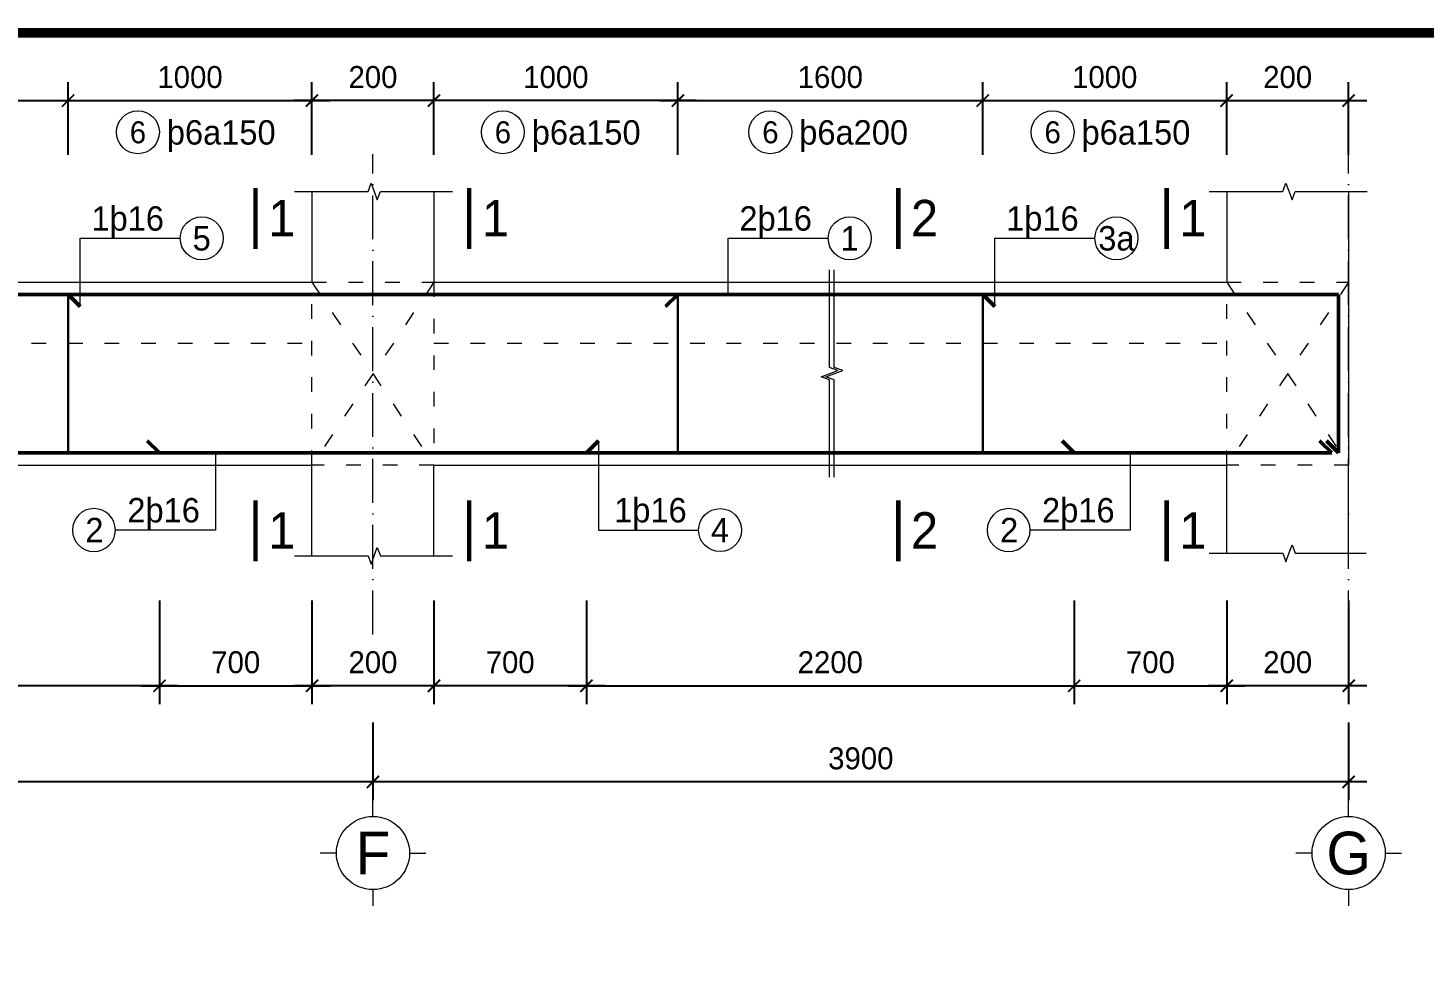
# Model space of a CAD drawing. Header units: inches. Extents: x 566748 to 757280, y 592180 to 740680.
# Drawn here: x 633052 to 644499, y 672559 to 680358 of the extents above; entities that cross this region are included whole.
import ezdxf
from ezdxf.enums import TextEntityAlignment as Align

# ---------------------------------------------------------------- set-up
doc = ezdxf.new("R2010")
doc.units = ezdxf.units.IN
doc.header["$MEASUREMENT"] = 0
doc.linetypes.add('ACAD_ISO03W100', pattern=[30, 12, -18])
doc.linetypes.add('ACAD_ISO10W100', pattern=[18, 12, -3, 0, -3])
doc.layers.add('LAYER7', color=7, linetype='Continuous')
doc.layers.add('TEXT', color=4, linetype='Continuous')
for name, color, linetype, lineweight in [('NET CB', 2, 'Continuous', 20), ('NET GHI CHU', 7, 'Continuous', 13), ('NET KICH THUOC', 9, 'Continuous', 13), ('NET THEP DAI', 3, 'Continuous', 30), ('NET THEP DOC', 1, 'Continuous', 50), ('NET TRUC', 8, 'ACAD_ISO10W100', 9)]:
    doc.layers.add(name, color=color, linetype=linetype, lineweight=lineweight)
doc.styles.add('A2', font='Fonts5.ttf', dxfattribs={"height": 600})
doc.styles.add('HELVE-KT', font='VHELVEN0.TTF')
doc.styles.add('ISO', font='Fonts5.ttf')
doc.styles.add('NHIEN', font='Fonts5.ttf', dxfattribs={"height": 0.2})
doc.styles.add('TEXT', font='Fonts5.ttf')
doc.styles.add('VNIHELVE', font='Fonts5.ttf', dxfattribs={"height": 180})
doc.dimstyles.new('M 1-20', dxfattribs={"dimscale": 100, "dimtxt": 2, "dimasz": 1, "dimexe": 1.5, "dimexo": 3, "dimgap": 1, "dimtad": 1, "dimdec": 0, "dimlfac": 0.2, "dimtxsty": 'VNIHELVE', "dimblk": 'ARCHTICK', "dimcen": 2.5, "dimdle": 1.5, "dimclrd": 256, "dimclre": 256, "dimclrt": 256, "dimadec": 0, "dimazin": 0, "dimtfac": 1, "dimtdec": 0, "dimtix": 1, "dimtmove": 0, "dimatfit": 3, "dimldrblk": 'ARCHTICK', "dimfxl": 7, "dimfxlon": 1, "dimarcsym": 1})

# ---------------------------------------------------------------- blocks, each defined once
blk = doc.blocks.new('_ArchTick')
at = {"color": 0, "linetype": 'ByBlock', "const_width": 0.15}
blk.add_lwpolyline([(-0.5, -0.5), (0.5, 0.5)], dxfattribs=at)
blk = doc.blocks.new('*D327')
at = {"layer": 'Defpoints', "color": 0}
for p in [(628381, 674964), (635881, 674964), (628381, 674176)]:
    blk.add_point(p, dxfattribs=at)
at = {"layer": 'NET KICH THUOC', "lineweight": -2}
for p, q in [((628381, 674664), (628381, 674026)), ((635881, 674664), (635881, 674026)), ((636031, 674176), (628231, 674176))]:
    blk.add_line(p, q, dxfattribs=at)
at = {"layer": 'NET KICH THUOC', "lineweight": -2, "xscale": 100, "yscale": 100, "zscale": 100, "rotation": 180}
blk.add_blockref('_ArchTick', (628381, 674176), dxfattribs=at)
at = {"layer": 'NET KICH THUOC', "lineweight": -2, "xscale": 100, "yscale": 100, "zscale": 100}
blk.add_blockref('_ArchTick', (635881, 674176), dxfattribs=at)
at = {"layer": 'NET KICH THUOC', "insert": (632131, 674368), "char_height": 180, "attachment_point": 5, "style": 'VNIHELVE'}
blk.add_mtext('3x3800', dxfattribs=at)
blk = doc.blocks.new('*D328')
at = {"layer": 'Defpoints', "color": 0}
for p in [(642881, 676050), (643881, 676050), (642881, 674964)]:
    blk.add_point(p, dxfattribs=at)
at = {"layer": 'NET KICH THUOC', "lineweight": -2}
for p, q in [((642881, 675664), (642881, 674814)), ((643881, 675664), (643881, 674814)), ((644031, 674964), (642731, 674964))]:
    blk.add_line(p, q, dxfattribs=at)
at = {"layer": 'NET KICH THUOC', "lineweight": -2, "xscale": 100, "yscale": 100, "zscale": 100, "rotation": 180}
blk.add_blockref('_ArchTick', (642881, 674964), dxfattribs=at)
at = {"layer": 'NET KICH THUOC', "lineweight": -2, "xscale": 100, "yscale": 100, "zscale": 100}
blk.add_blockref('_ArchTick', (643881, 674964), dxfattribs=at)
at = {"layer": 'NET KICH THUOC', "insert": (643381, 675156), "char_height": 180, "attachment_point": 5, "style": 'VNIHELVE'}
blk.add_mtext('200', dxfattribs=at)
blk = doc.blocks.new('TRUC')
at = {"layer": 'NET GHI CHU'}
for p, q in [((-228.0773, -72.5415), (-228.0773, -72.4415)), ((-228.3023, -72.7665), (-228.4023, -72.7665)), ((-227.8523, -72.7665), (-227.7523, -72.7665)), ((-228.0773, -72.9915), (-228.0773, -73.0915))]:
    blk.add_line(p, q, dxfattribs=at)
blk.add_circle((-228.0773, -72.7665), 0.225, dxfattribs=at)
at = {"layer": 'NET GHI CHU', "style": 'HELVE-KT'}
blk.add_attdef('A', text='', height=0.3, dxfattribs=at).set_placement((-228.0773, -72.7665), align=Align.MIDDLE_CENTER)
blk = doc.blocks.new('*D329')
at = {"layer": 'Defpoints', "color": 0}
for p in [(643881, 679762), (642881, 679017), (643881, 679017)]:
    blk.add_point(p, dxfattribs=at)
at = {"layer": 'NET KICH THUOC', "lineweight": -2}
for p, q in [((642881, 679317), (642881, 679912)), ((643881, 679317), (643881, 679912)), ((642731, 679762), (644031, 679762))]:
    blk.add_line(p, q, dxfattribs=at)
at = {"layer": 'NET KICH THUOC', "lineweight": -2, "xscale": 100, "yscale": 100, "zscale": 100, "rotation": 180}
blk.add_blockref('_ArchTick', (642881, 679762), dxfattribs=at)
at = {"layer": 'NET KICH THUOC', "lineweight": -2, "xscale": 100, "yscale": 100, "zscale": 100}
blk.add_blockref('_ArchTick', (643881, 679762), dxfattribs=at)
at = {"layer": 'NET KICH THUOC', "insert": (643381, 679954), "char_height": 180, "attachment_point": 5, "style": 'VNIHELVE'}
blk.add_mtext('200', dxfattribs=at)
blk = doc.blocks.new('*D331')
at = {"layer": 'Defpoints', "color": 0}
for p in [(635381, 676029), (636381, 676029), (635381, 674964)]:
    blk.add_point(p, dxfattribs=at)
at = {"layer": 'NET KICH THUOC', "lineweight": -2}
for p, q in [((635381, 675664), (635381, 674814)), ((636381, 675664), (636381, 674814)), ((636531, 674964), (635231, 674964))]:
    blk.add_line(p, q, dxfattribs=at)
at = {"layer": 'NET KICH THUOC', "lineweight": -2, "xscale": 100, "yscale": 100, "zscale": 100, "rotation": 180}
blk.add_blockref('_ArchTick', (635381, 674964), dxfattribs=at)
at = {"layer": 'NET KICH THUOC', "lineweight": -2, "xscale": 100, "yscale": 100, "zscale": 100}
blk.add_blockref('_ArchTick', (636381, 674964), dxfattribs=at)
at = {"layer": 'NET KICH THUOC', "insert": (635881, 675156), "char_height": 180, "attachment_point": 5, "style": 'VNIHELVE'}
blk.add_mtext('200', dxfattribs=at)
blk = doc.blocks.new('*D332')
at = {"layer": 'Defpoints', "color": 0}
for p in [(635381, 679762), (635381, 679017), (636381, 679017)]:
    blk.add_point(p, dxfattribs=at)
at = {"layer": 'NET KICH THUOC', "lineweight": -2}
for p, q in [((635381, 679317), (635381, 679912)), ((636381, 679317), (636381, 679912)), ((636531, 679762), (635231, 679762))]:
    blk.add_line(p, q, dxfattribs=at)
at = {"layer": 'NET KICH THUOC', "lineweight": -2, "xscale": 100, "yscale": 100, "zscale": 100, "rotation": 180}
blk.add_blockref('_ArchTick', (635381, 679762), dxfattribs=at)
at = {"layer": 'NET KICH THUOC', "lineweight": -2, "xscale": 100, "yscale": 100, "zscale": 100}
blk.add_blockref('_ArchTick', (636381, 679762), dxfattribs=at)
at = {"layer": 'NET KICH THUOC', "insert": (635881, 679954), "char_height": 180, "attachment_point": 5, "style": 'VNIHELVE'}
blk.add_mtext('200', dxfattribs=at)
blk = doc.blocks.new('*D333')
at = {"layer": 'Defpoints', "color": 0}
for p in [(635881, 674964), (643881, 674964), (635881, 674176)]:
    blk.add_point(p, dxfattribs=at)
at = {"layer": 'NET KICH THUOC', "lineweight": -2}
for p, q in [((635881, 674664), (635881, 674026)), ((643881, 674664), (643881, 674026)), ((644031, 674176), (635731, 674176))]:
    blk.add_line(p, q, dxfattribs=at)
at = {"layer": 'NET KICH THUOC', "lineweight": -2, "xscale": 100, "yscale": 100, "zscale": 100, "rotation": 180}
blk.add_blockref('_ArchTick', (635881, 674176), dxfattribs=at)
at = {"layer": 'NET KICH THUOC', "lineweight": -2, "xscale": 100, "yscale": 100, "zscale": 100}
blk.add_blockref('_ArchTick', (643881, 674176), dxfattribs=at)
at = {"layer": 'NET KICH THUOC', "insert": (639881, 674368), "char_height": 180, "attachment_point": 5, "style": 'VNIHELVE'}
blk.add_mtext('3900', dxfattribs=at)
blk = doc.blocks.new('DS THEP')
blk.add_circle((220, 0), 220)
at = {"style": 'A2'}
blk.add_attdef('ENTER', text='', height=250, dxfattribs=at).set_placement((220, 0), align=Align.MIDDLE_CENTER)
blk = doc.blocks.new('*D335')
at = {"layer": 'Defpoints', "color": 0}
for p in [(636381, 679762), (636381, 679017), (638381, 679017)]:
    blk.add_point(p, dxfattribs=at)
at = {"layer": 'NET KICH THUOC', "lineweight": -2}
for p, q in [((636381, 679317), (636381, 679912)), ((638381, 679317), (638381, 679912)), ((638531, 679762), (636231, 679762))]:
    blk.add_line(p, q, dxfattribs=at)
at = {"layer": 'NET KICH THUOC', "lineweight": -2, "xscale": 100, "yscale": 100, "zscale": 100, "rotation": 180}
blk.add_blockref('_ArchTick', (636381, 679762), dxfattribs=at)
at = {"layer": 'NET KICH THUOC', "lineweight": -2, "xscale": 100, "yscale": 100, "zscale": 100}
blk.add_blockref('_ArchTick', (638381, 679762), dxfattribs=at)
at = {"layer": 'NET KICH THUOC', "insert": (637381, 679954), "char_height": 180, "attachment_point": 5, "style": 'VNIHELVE'}
blk.add_mtext('1000', dxfattribs=at)
blk = doc.blocks.new('*D336')
at = {"layer": 'Defpoints', "color": 0}
for p in [(642881, 679762), (640881, 679017), (642881, 679017)]:
    blk.add_point(p, dxfattribs=at)
at = {"layer": 'NET KICH THUOC', "lineweight": -2}
for p, q in [((640881, 679317), (640881, 679912)), ((642881, 679317), (642881, 679912)), ((640731, 679762), (643031, 679762))]:
    blk.add_line(p, q, dxfattribs=at)
at = {"layer": 'NET KICH THUOC', "lineweight": -2, "xscale": 100, "yscale": 100, "zscale": 100, "rotation": 180}
blk.add_blockref('_ArchTick', (640881, 679762), dxfattribs=at)
at = {"layer": 'NET KICH THUOC', "lineweight": -2, "xscale": 100, "yscale": 100, "zscale": 100}
blk.add_blockref('_ArchTick', (642881, 679762), dxfattribs=at)
at = {"layer": 'NET KICH THUOC', "insert": (641881, 679954), "char_height": 180, "attachment_point": 5, "style": 'VNIHELVE'}
blk.add_mtext('1000', dxfattribs=at)
blk = doc.blocks.new('*D337')
at = {"layer": 'Defpoints', "color": 0}
for p in [(640881, 679762), (638381, 679017), (640881, 679017)]:
    blk.add_point(p, dxfattribs=at)
at = {"layer": 'NET KICH THUOC', "lineweight": -2}
for p, q in [((638381, 679317), (638381, 679912)), ((640881, 679317), (640881, 679912)), ((638231, 679762), (641031, 679762))]:
    blk.add_line(p, q, dxfattribs=at)
at = {"layer": 'NET KICH THUOC', "lineweight": -2, "xscale": 100, "yscale": 100, "zscale": 100, "rotation": 180}
blk.add_blockref('_ArchTick', (638381, 679762), dxfattribs=at)
at = {"layer": 'NET KICH THUOC', "lineweight": -2, "xscale": 100, "yscale": 100, "zscale": 100}
blk.add_blockref('_ArchTick', (640881, 679762), dxfattribs=at)
at = {"layer": 'NET KICH THUOC', "insert": (639631, 679954), "char_height": 180, "attachment_point": 5, "style": 'VNIHELVE'}
blk.add_mtext('1600', dxfattribs=at)
blk = doc.blocks.new('*D339')
at = {"layer": 'Defpoints', "color": 0}
for p in [(635381, 679762), (633381, 679017), (635381, 679017)]:
    blk.add_point(p, dxfattribs=at)
at = {"layer": 'NET KICH THUOC', "lineweight": -2}
for p, q in [((633381, 679317), (633381, 679912)), ((635381, 679317), (635381, 679912)), ((633231, 679762), (635531, 679762))]:
    blk.add_line(p, q, dxfattribs=at)
at = {"layer": 'NET KICH THUOC', "lineweight": -2, "xscale": 100, "yscale": 100, "zscale": 100, "rotation": 180}
blk.add_blockref('_ArchTick', (633381, 679762), dxfattribs=at)
at = {"layer": 'NET KICH THUOC', "lineweight": -2, "xscale": 100, "yscale": 100, "zscale": 100}
blk.add_blockref('_ArchTick', (635381, 679762), dxfattribs=at)
at = {"layer": 'NET KICH THUOC', "insert": (634381, 679954), "char_height": 180, "attachment_point": 5, "style": 'VNIHELVE'}
blk.add_mtext('1000', dxfattribs=at)
blk = doc.blocks.new('*D340')
at = {"layer": 'Defpoints', "color": 0}
for p in [(633381, 679762), (630881, 679017), (633381, 679017)]:
    blk.add_point(p, dxfattribs=at)
at = {"layer": 'NET KICH THUOC', "lineweight": -2}
for p, q in [((630881, 679317), (630881, 679912)), ((633381, 679317), (633381, 679912)), ((630731, 679762), (633531, 679762))]:
    blk.add_line(p, q, dxfattribs=at)
at = {"layer": 'NET KICH THUOC', "lineweight": -2, "xscale": 100, "yscale": 100, "zscale": 100, "rotation": 180}
blk.add_blockref('_ArchTick', (630881, 679762), dxfattribs=at)
at = {"layer": 'NET KICH THUOC', "lineweight": -2, "xscale": 100, "yscale": 100, "zscale": 100}
blk.add_blockref('_ArchTick', (633381, 679762), dxfattribs=at)
at = {"layer": 'NET KICH THUOC', "insert": (632131, 679954), "char_height": 180, "attachment_point": 5, "style": 'VNIHELVE'}
blk.add_mtext('1600', dxfattribs=at)
blk = doc.blocks.new('MCD')
at = {"layer": 'NET GHI CHU'}
blk.add_lwpolyline([(0, 667, 50, 50, 0), (0, 0, 0, 0, 0)], format="xyseb", dxfattribs=at)
at = {"layer": 'TEXT', "linetype": 'ACAD_ISO03W100', "style": 'TEXT'}
blk.add_attdef('MCD', (139, 128), '', height=400, dxfattribs=at)
blk = doc.blocks.new('*D365')
at = {"layer": 'Defpoints', "color": 0}
for p in [(634131, 676873), (635381, 675664), (635381, 674964)]:
    blk.add_point(p, dxfattribs=at)
at = {"layer": 'NET KICH THUOC', "lineweight": -2}
for p, q in [((634131, 675664), (634131, 674814)), ((635381, 675364), (635381, 674814)), ((633981, 674964), (635531, 674964))]:
    blk.add_line(p, q, dxfattribs=at)
at = {"layer": 'NET KICH THUOC', "lineweight": -2, "xscale": 100, "yscale": 100, "zscale": 100, "rotation": 180}
blk.add_blockref('_ArchTick', (634131, 674964), dxfattribs=at)
at = {"layer": 'NET KICH THUOC', "lineweight": -2, "xscale": 100, "yscale": 100, "zscale": 100}
blk.add_blockref('_ArchTick', (635381, 674964), dxfattribs=at)
at = {"layer": 'NET KICH THUOC', "insert": (634756, 675156), "char_height": 180, "attachment_point": 5, "style": 'VNIHELVE'}
blk.add_mtext('700', dxfattribs=at)
blk = doc.blocks.new('*D366')
at = {"layer": 'Defpoints', "color": 0}
for p in [(634131, 676873), (630131, 675664), (630131, 674964)]:
    blk.add_point(p, dxfattribs=at)
at = {"layer": 'NET KICH THUOC', "lineweight": -2}
for p, q in [((634131, 675664), (634131, 674814)), ((630131, 675364), (630131, 674814)), ((634281, 674964), (629981, 674964))]:
    blk.add_line(p, q, dxfattribs=at)
at = {"layer": 'NET KICH THUOC', "lineweight": -2, "xscale": 100, "yscale": 100, "zscale": 100, "rotation": 180}
blk.add_blockref('_ArchTick', (630131, 674964), dxfattribs=at)
at = {"layer": 'NET KICH THUOC', "lineweight": -2, "xscale": 100, "yscale": 100, "zscale": 100}
blk.add_blockref('_ArchTick', (634131, 674964), dxfattribs=at)
at = {"layer": 'NET KICH THUOC', "insert": (632131, 675156), "char_height": 180, "attachment_point": 5, "style": 'VNIHELVE'}
blk.add_mtext('2200', dxfattribs=at)
blk = doc.blocks.new('*D367')
at = {"layer": 'Defpoints', "color": 0}
for p in [(641631, 676873), (642881, 675664), (642881, 674964)]:
    blk.add_point(p, dxfattribs=at)
at = {"layer": 'NET KICH THUOC', "lineweight": -2}
for p, q in [((641631, 675664), (641631, 674814)), ((642881, 675364), (642881, 674814)), ((641481, 674964), (643031, 674964))]:
    blk.add_line(p, q, dxfattribs=at)
at = {"layer": 'NET KICH THUOC', "lineweight": -2, "xscale": 100, "yscale": 100, "zscale": 100, "rotation": 180}
blk.add_blockref('_ArchTick', (641631, 674964), dxfattribs=at)
at = {"layer": 'NET KICH THUOC', "lineweight": -2, "xscale": 100, "yscale": 100, "zscale": 100}
blk.add_blockref('_ArchTick', (642881, 674964), dxfattribs=at)
at = {"layer": 'NET KICH THUOC', "insert": (642256, 675156), "char_height": 180, "attachment_point": 5, "style": 'VNIHELVE'}
blk.add_mtext('700', dxfattribs=at)
blk = doc.blocks.new('*D368')
at = {"layer": 'Defpoints', "color": 0}
for p in [(637631, 676873), (636381, 675664), (636381, 674964)]:
    blk.add_point(p, dxfattribs=at)
at = {"layer": 'NET KICH THUOC', "lineweight": -2}
for p, q in [((637631, 675664), (637631, 674814)), ((636381, 675364), (636381, 674814)), ((637781, 674964), (636231, 674964))]:
    blk.add_line(p, q, dxfattribs=at)
at = {"layer": 'NET KICH THUOC', "lineweight": -2, "xscale": 100, "yscale": 100, "zscale": 100, "rotation": 180}
blk.add_blockref('_ArchTick', (636381, 674964), dxfattribs=at)
at = {"layer": 'NET KICH THUOC', "lineweight": -2, "xscale": 100, "yscale": 100, "zscale": 100}
blk.add_blockref('_ArchTick', (637631, 674964), dxfattribs=at)
at = {"layer": 'NET KICH THUOC', "insert": (637006, 675156), "char_height": 180, "attachment_point": 5, "style": 'VNIHELVE'}
blk.add_mtext('700', dxfattribs=at)
blk = doc.blocks.new('*D369')
at = {"layer": 'Defpoints', "color": 0}
for p in [(637631, 676873), (641631, 675664), (641631, 674964)]:
    blk.add_point(p, dxfattribs=at)
at = {"layer": 'NET KICH THUOC', "lineweight": -2}
for p, q in [((637631, 675664), (637631, 674814)), ((641631, 675364), (641631, 674814)), ((637481, 674964), (641781, 674964))]:
    blk.add_line(p, q, dxfattribs=at)
at = {"layer": 'NET KICH THUOC', "lineweight": -2, "xscale": 100, "yscale": 100, "zscale": 100, "rotation": 180}
blk.add_blockref('_ArchTick', (637631, 674964), dxfattribs=at)
at = {"layer": 'NET KICH THUOC', "lineweight": -2, "xscale": 100, "yscale": 100, "zscale": 100}
blk.add_blockref('_ArchTick', (641631, 674964), dxfattribs=at)
at = {"layer": 'NET KICH THUOC', "insert": (639631, 675156), "char_height": 180, "attachment_point": 5, "style": 'VNIHELVE'}
blk.add_mtext('2200', dxfattribs=at)

msp = doc.modelspace()

# ---------------------------------------------------------------- linework, layer by layer
at = {"layer": 'LAYER7', "linetype": 'Continuous', "const_width": 80}
msp.add_lwpolyline([(649748.3, 680317.8), (610548.3, 680317.8), (610548.3, 652542.9), (649748.3, 652542.9)], close=True, dxfattribs=at)
at = {"layer": 'NET CB', "ltscale": 800}
for points in [[(635380.9, 679017.2), (635380.9, 678273.2)], [(636380.9, 679017.2), (636380.9, 678273.2)], [(642880.9, 679017.2), (642880.9, 678273.2)], [(643880.9, 679017.2), (643880.9, 678273.2)], [(628880.9, 678273.2), (635380.9, 678273.2)], [(636380.9, 678273.2), (642880.9, 678273.2)], [(643880.9, 678273.2), (643880.9, 676773.2), (643880.9, 676773.2)], [(628880.9, 676773.2), (635380.9, 676773.2)], [(635380.9, 676029.2), (635380.9, 676773.2)], [(636380.9, 676773.2), (642880.9, 676773.2)], [(636380.9, 676029.2), (636380.9, 676773.2)], [(642880.9, 676050.2), (642880.9, 676773.2)], [(643880.9, 676050.2), (643880.9, 676773.2), (643880.9, 676773.2)]]:
    msp.add_lwpolyline(points, dxfattribs=at)
at = {"layer": 'NET GHI CHU'}
for points in [[(635237, 679017.2), (635841.6, 679017.2), (635866.6, 679085.9), (635916.6, 678948.6), (635941.6, 679017.2), (636532.9, 679017.2)], [(642737, 679017.2), (643341.6, 679017.2), (643366.6, 679085.9), (643416.6, 678948.6), (643441.6, 679017.2), (644032.9, 679017.2)], [(635237, 676029.2), (635841.6, 676029.2), (635866.6, 675960.5), (635916.6, 676097.9), (635941.6, 676029.2), (636532.9, 676029.2)], [(642737, 676050.2), (643341.6, 676050.2), (643366.6, 675981.5), (643416.6, 676118.9), (643441.6, 676050.2), (644023.8, 676050.2)]]:
    msp.add_lwpolyline(points, dxfattribs=at)
at = {"layer": 'NET GHI CHU', "color": 7}
for points in [[(633480.9, 678073.2), (633480.9, 678632.7), (634300.9, 678632.7)], [(638793.9, 678173.2), (638793.9, 678632.7), (639614, 678632.7)], [(640980.9, 678073.2), (640980.9, 678632.7), (641800.9, 678632.7)], [(637730.9, 676973.2), (637730.9, 676240.7), (638550.9, 676240.7)], [(634589.4, 676873.2), (634589.4, 676240.7), (633769.3, 676240.7)], [(642089.4, 676873.2), (642089.4, 676240.7), (641269.3, 676240.7)]]:
    msp.add_lwpolyline(points, dxfattribs=at)
at = {"layer": 'NET GHI CHU', "linetype": 'ACAD_ISO03W100', "ltscale": 10}
for points in [[(636380.9, 676773.2), (635380.9, 676773.2), (635380.9, 678273.2), (636380.9, 678273.2)], [(643880.9, 676773.2), (642880.9, 676773.2), (642880.9, 678273.2), (643880.9, 678273.2)]]:
    msp.add_lwpolyline(points, close=True, dxfattribs=at)
for points in [[(635380.9, 678273.2), (636380.9, 676773.2)], [(636380.9, 678273.2), (635380.9, 676773.2)], [(642880.9, 678273.2), (643880.9, 676773.2)], [(643880.9, 678273.2), (642880.9, 676773.2)], [(628880.9, 677773.2), (635380.9, 677773.2)], [(636380.9, 677773.2), (642880.9, 677773.2)]]:
    msp.add_lwpolyline(points, dxfattribs=at)
at = {"layer": 'NET GHI CHU', "linetype": 'Continuous'}
for points in [[(639623.9, 676673.2), (639623.9, 677473.2), (639555.2, 677498.2), (639692.5, 677548.2), (639623.9, 677573.2), (639623.9, 678373.2)], [(639663.9, 676673.2), (639663.9, 677473.2), (639595.2, 677498.2), (639732.5, 677548.2), (639663.9, 677573.2), (639663.9, 678373.2)]]:
    msp.add_lwpolyline(points, dxfattribs=at)
at = {"layer": 'NET THEP DAI'}
for p, q in [((633380.9, 676873.2), (633380.9, 678173.2)), ((638380.9, 676873.2), (638380.9, 678173.2)), ((640880.9, 676873.2), (640880.9, 678173.2))]:
    msp.add_line(p, q, dxfattribs=at)
at = {"layer": 'NET THEP DOC'}
for p, q in [((643798.6, 676873.2), (643798.6, 678173.2)), ((643742.9, 676873.2), (613019.4, 676873.2))]:
    msp.add_line(p, q, dxfattribs=at)
for points in [[(643798.6, 678173.2), (612963.2, 678173.2)], [(633480.9, 678073.2), (633380.9, 678173.2)], [(638280.9, 678073.2), (638380.9, 678173.2)], [(640980.9, 678073.2), (640880.9, 678173.2)], [(634130.9, 676873.2), (634030.9, 676973.2)], [(637630.9, 676873.2), (637730.9, 676973.2)], [(641630.9, 676873.2), (641530.9, 676973.2)], [(643742.9, 676873.2), (643642.9, 676973.2)], [(643798.6, 676873.2), (643698.6, 676973.2)]]:
    msp.add_lwpolyline(points, dxfattribs=at)
at = {"layer": 'NET TRUC', "linetype": 'ACAD_ISO10W100', "ltscale": 30}
for points in [[(635880.9, 675384.1), (635880.9, 679322.4)], [(643880.9, 675384.1), (643880.9, 679322.4)]]:
    msp.add_lwpolyline(points, dxfattribs=at)

# ---------------------------------------------------------------- block references
at = {"layer": 'NET GHI CHU', "color": 7}
ref = msp.add_blockref('DS THEP', (633777.5, 679502), dxfattribs=dict(at, xscale=0.8000000000465661, yscale=0.8000000000465661, zscale=0.8000000000465661))
ref.add_attrib('ENTER', '6', dxfattribs={"layer": '0', "height": 180, "style": 'ISO'}).set_placement((633954.1, 679502), align=Align.MIDDLE_CENTER)
ref = msp.add_blockref('DS THEP', (636770, 679502), dxfattribs=dict(at, xscale=0.8000000000465661, yscale=0.8000000000465661, zscale=0.8000000000465661))
ref.add_attrib('ENTER', '6', dxfattribs={"layer": '0', "height": 180, "style": 'ISO'}).set_placement((636946.6, 679502), align=Align.MIDDLE_CENTER)
ref = msp.add_blockref('DS THEP', (638963, 679502), dxfattribs=dict(at, xscale=0.8000000000465661, yscale=0.8000000000465661, zscale=0.8000000000465661))
ref.add_attrib('ENTER', '6', dxfattribs={"layer": '0', "height": 180, "style": 'ISO'}).set_placement((639139.6, 679502), align=Align.MIDDLE_CENTER)
ref = msp.add_blockref('DS THEP', (641277.5, 679502), dxfattribs=dict(at, xscale=0.8000000000465661, yscale=0.8000000000465661, zscale=0.8000000000465661))
ref.add_attrib('ENTER', '6', dxfattribs={"layer": '0', "height": 180, "style": 'ISO'}).set_placement((641454.1, 679502), align=Align.MIDDLE_CENTER)
ref = msp.add_blockref('DS THEP', (634300.9, 678632.7), dxfattribs=dict(at, xscale=0.8000000000465661, yscale=0.8000000000465661, zscale=0.8000000000465661))
ref.add_attrib('ENTER', '5', dxfattribs={"layer": '0', "height": 200, "style": 'ISO'}).set_placement((634476.6, 678632.7), align=Align.MIDDLE_CENTER)
ref = msp.add_blockref('DS THEP', (639614, 678632.7), dxfattribs=dict(at, xscale=0.8000000000465661, yscale=0.8000000000465661, zscale=0.8000000000465661))
ref.add_attrib('ENTER', '1', dxfattribs={"layer": '0', "height": 200, "style": 'ISO'}).set_placement((639789.7, 678632.7), align=Align.MIDDLE_CENTER)
ref = msp.add_blockref('DS THEP', (641800.9, 678632.7), dxfattribs=dict(at, xscale=0.8000000000465661, yscale=0.8000000000465661, zscale=0.8000000000465661))
ref.add_attrib('ENTER', '3a', dxfattribs={"layer": '0', "height": 200, "style": 'ISO'}).set_placement((641976.6, 678632.7), align=Align.MIDDLE_CENTER)
ref = msp.add_blockref('DS THEP', (633769.3, 676240.7), dxfattribs=dict(at, xscale=-0.8000000000465661, yscale=0.8000000000465661, zscale=0.8000000000465661))
ref.add_attrib('ENTER', '2', dxfattribs={"layer": '0', "height": 200, "style": 'ISO'}).set_placement((633597.4, 676240.7), align=Align.MIDDLE_CENTER)
ref = msp.add_blockref('DS THEP', (638550.9, 676240.7), dxfattribs=dict(at, xscale=0.8000000000465661, yscale=0.8000000000465661, zscale=0.8000000000465661))
ref.add_attrib('ENTER', '4', dxfattribs={"layer": '0', "height": 200, "style": 'ISO'}).set_placement((638726.6, 676240.7), align=Align.MIDDLE_CENTER)
ref = msp.add_blockref('DS THEP', (641269.3, 676240.7), dxfattribs=dict(at, xscale=-0.8000000000465661, yscale=0.8000000000465661, zscale=0.8000000000465661))
ref.add_attrib('ENTER', '2', dxfattribs={"layer": '0', "height": 200, "style": 'ISO'}).set_placement((641097.4, 676240.7), align=Align.MIDDLE_CENTER)
at = {"layer": 'TEXT'}
ref = msp.add_blockref('MCD', (634917.5, 679044.2), dxfattribs=dict(at, xscale=-0.75, yscale=0.75, zscale=0.75, rotation=180))
ref.add_attrib('MCD', '1', (635021.5, 678647.9), dxfattribs={"linetype": 'ACAD_ISO03W100', "height": 300, "style": 'VNIHELVE'})
ref = msp.add_blockref('MCD', (636669.5, 679044.2), dxfattribs=dict(at, xscale=-0.75, yscale=0.75, zscale=0.75, rotation=180))
ref.add_attrib('MCD', '1', (636773.5, 678647.9), dxfattribs={"linetype": 'ACAD_ISO03W100', "height": 300, "style": 'VNIHELVE'})
ref = msp.add_blockref('MCD', (640188, 679044.2), dxfattribs=dict(at, xscale=-0.75, yscale=0.75, zscale=0.75, rotation=180))
ref.add_attrib('MCD', '2', (640292, 678647.9), dxfattribs={"linetype": 'ACAD_ISO03W100', "height": 300, "style": 'VNIHELVE'})
ref = msp.add_blockref('MCD', (642388.5, 679044.2), dxfattribs=dict(at, xscale=-0.75, yscale=0.75, zscale=0.75, rotation=180))
ref.add_attrib('MCD', '1', (642492.5, 678647.9), dxfattribs={"linetype": 'ACAD_ISO03W100', "height": 300, "style": 'VNIHELVE'})
ref = msp.add_blockref('MCD', (634917.5, 676483.7), dxfattribs=dict(at, xscale=-0.75, yscale=0.75, zscale=0.75, rotation=180))
ref.add_attrib('MCD', '1', (635021.5, 676087.4), dxfattribs={"linetype": 'ACAD_ISO03W100', "height": 300, "style": 'VNIHELVE'})
ref = msp.add_blockref('MCD', (636669.5, 676483.7), dxfattribs=dict(at, xscale=-0.75, yscale=0.75, zscale=0.75, rotation=180))
ref.add_attrib('MCD', '1', (636773.5, 676087.4), dxfattribs={"linetype": 'ACAD_ISO03W100', "height": 300, "style": 'VNIHELVE'})
ref = msp.add_blockref('MCD', (640188, 676483.7), dxfattribs=dict(at, xscale=-0.75, yscale=0.75, zscale=0.75, rotation=180))
ref.add_attrib('MCD', '2', (640292, 676087.4), dxfattribs={"linetype": 'ACAD_ISO03W100', "height": 300, "style": 'VNIHELVE'})
ref = msp.add_blockref('MCD', (642388.5, 676483.7), dxfattribs=dict(at, xscale=-0.75, yscale=0.75, zscale=0.75, rotation=180))
ref.add_attrib('MCD', '1', (642492.5, 676087.4), dxfattribs={"linetype": 'ACAD_ISO03W100', "height": 300, "style": 'VNIHELVE'})
at = {"layer": 'TEXT', "linetype": 'Continuous', "ltscale": 0.08}
ref = msp.add_blockref('TRUC', (939983.9, 770614.6), dxfattribs=dict(at, xscale=1333.33333337307, yscale=1333.333333343267, zscale=1333.333333333333))
ref.add_attrib('A', 'F', dxfattribs={"layer": '0', "height": 350, "style": 'NHIEN'}).set_placement((635880.9, 673592.6), align=Align.MIDDLE_CENTER)
ref = msp.add_blockref('TRUC', (947983.9, 770614.6), dxfattribs=dict(at, xscale=1333.33333337307, yscale=1333.333333343267, zscale=1333.333333333333))
ref.add_attrib('A', 'G', dxfattribs={"layer": '0', "height": 350, "style": 'NHIEN'}).set_placement((643880.9, 673592.6), align=Align.MIDDLE_CENTER)

# ---------------------------------------------------------------- texts
at = {"layer": 'TEXT', "char_height": 200, "width": 866.506, "style": 'VNIHELVE'}
for s, insert, attachment_point in [('þ6a150', (634190.6, 679601.3), 1), ('þ6a150', (637183.1, 679601.3), 1), ('þ6a200', (639376.1, 679601.3), 1), ('þ6a150', (641690.6, 679601.3), 1), ('1þ16', (634167.3, 678895.5), 3), ('2þ16', (639480.4, 678895.5), 3), ('1þ16', (641667.3, 678895.5), 3), ('2þ16', (633866.9, 676503.5), 1), ('1þ16', (638453.3, 676503.5), 3), ('2þ16', (641366.9, 676503.5), 1)]:
    msp.add_mtext(s, dxfattribs=dict(at, insert=insert, attachment_point=attachment_point))

# ---------------------------------------------------------------- dimensions: what is measured, and where the dimension line sits
at = {"layer": 'NET KICH THUOC'}
for base, p1, p2, text, picture, middle in [((633380.9, 679761.6), (630880.9, 679017.2), (633380.9, 679017.2), '1600', '*D340', (632130.9, 679953.5)), ((635380.9, 679761.6), (633380.9, 679017.2), (635380.9, 679017.2), '1000', '*D339', (634380.9, 679953.5)), ((640880.9, 679761.6), (638380.9, 679017.2), (640880.9, 679017.2), '1600', '*D337', (639630.9, 679953.5)), ((642880.9, 679761.6), (640880.9, 679017.2), (642880.9, 679017.2), '1000', '*D336', (641880.9, 679953.5)), ((635380.9, 674963.9), (634130.9, 676873.2), (635380.9, 675663.9), '700', '*D365', (634755.9, 675155.8)), ((641630.9, 674963.9), (637630.9, 676873.2), (641630.9, 675663.9), '2200', '*D369', (639630.9, 675155.8)), ((642880.9, 674963.9), (641630.9, 676873.2), (642880.9, 675663.9), '700', '*D367', (642255.9, 675155.8))]:
    dim = msp.add_linear_dim(base=base, p1=p1, p2=p2, text=text, dimstyle='M 1-20', dxfattribs=at)
    dim.commit()
    dim.dimension.update_dxf_attribs({"geometry": picture, "text_midpoint": middle})
for base, p1, p2, text, picture, middle in [((635380.9, 679761.6), (636380.9, 679017.2), (635380.9, 679017.2), '200', '*D332', (635880.9, 679953.5)), ((636380.9, 679761.6), (638380.9, 679017.2), (636380.9, 679017.2), '1000', '*D335', (637380.9, 679953.5)), ((630130.9, 674963.9), (634130.9, 676873.2), (630130.9, 675663.9), '2200', '*D366', (632130.9, 675155.8)), ((636380.9, 674963.9), (637630.9, 676873.2), (636380.9, 675663.9), '700', '*D368', (637005.9, 675155.8)), ((628380.9, 674175.9), (635880.9, 674963.9), (628380.9, 674963.9), '3x3800', '*D327', (632130.9, 674367.8)), ((635880.9, 674175.9), (643880.9, 674963.9), (635880.9, 674963.9), '3900', '*D333', (639880.9, 674367.8))]:
    dim = msp.add_linear_dim(base=base, p1=p1, p2=p2, angle=180, text=text, dimstyle='M 1-20', dxfattribs=at)
    dim.commit()
    dim.dimension.update_dxf_attribs({"geometry": picture, "text_midpoint": middle})
dim = msp.add_aligned_dim(p1=(642880.9, 679017.2), p2=(643880.9, 679017.2), distance=744.3, dimstyle='M 1-20', dxfattribs=at)
dim.commit()
dim.dimension.update_dxf_attribs({"geometry": '*D329', "text_midpoint": (643380.9, 679953.5)})
for base, p1, p2, picture, middle in [((635380.9, 674963.9), (636380.9, 676029.2), (635380.9, 676029.2), '*D331', (635880.9, 675155.8)), ((642880.9, 674963.9), (643880.9, 676050.2), (642880.9, 676050.2), '*D328', (643380.9, 675155.8))]:
    dim = msp.add_linear_dim(base=base, p1=p1, p2=p2, angle=180, dimstyle='M 1-20', dxfattribs=at)
    dim.commit()
    dim.dimension.update_dxf_attribs({"geometry": picture, "text_midpoint": middle})

doc.saveas('drawing.dxf')
